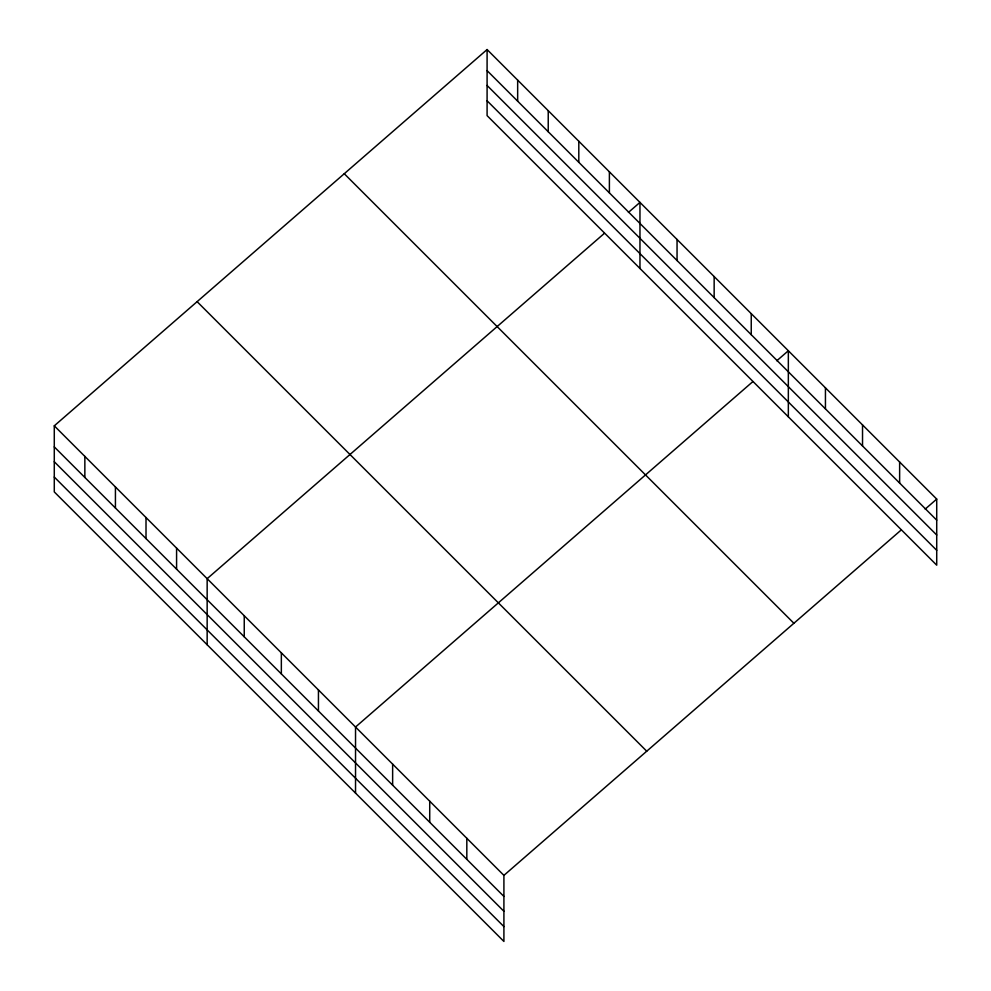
<?xml version="1.0" encoding="UTF-8"?>
<svg xmlns="http://www.w3.org/2000/svg" width="991" height="991" viewBox="0 0 991 991"><rect width="100%" height="100%" fill="white"/><g stroke="black" fill="none" stroke-linecap="round" stroke-linejoin="round"><path stroke-width="1.49" d="M487.089 49.55L487.089 115.625L936.718 565.167L936.718 499.092L487.089 49.55L54.282 425.833L54.282 491.908L503.911 941.45L503.911 875.375L54.282 425.833M604.25 233.442L207.156 578.682L207.156 644.757M628.443 212.408L639.963 202.399L639.963 268.474M752.64 381.783L355.534 727.022L355.534 793.097M776.82 360.761L788.341 350.74L788.341 416.815M503.911 875.375L901.017 530.135M925.198 509.101L936.718 499.092M487.089 70.609L936.718 520.139M487.089 85.461L936.718 535.004M487.089 100.772L936.718 550.315M344.261 173.722L793.89 623.265M197.11 301.66L646.739 751.203M54.282 446.891L503.911 896.434M54.282 461.744L503.911 911.286M54.282 477.055L503.911 926.597M899.63 462.004L899.63 483.063M862.529 424.916L862.529 445.975M825.441 387.828L825.441 408.887M751.24 313.651L751.24 334.71M714.152 276.563L714.152 297.622M677.051 239.475L677.051 260.534M609.391 171.827L609.391 192.873M578.806 141.255L578.806 162.313M548.234 110.682L548.234 131.741M517.661 80.122L517.661 101.169M466.823 838.287L466.823 859.346M429.722 801.199L429.722 822.257M392.634 764.111L392.634 785.169M318.445 689.934L318.445 710.993M281.345 652.858L281.345 673.905M244.244 615.77L244.244 636.817M176.584 548.11L176.584 569.168M146.011 517.537L146.011 538.596M115.427 486.977L115.427 508.024M84.854 456.405L84.854 477.451"/></g></svg>
